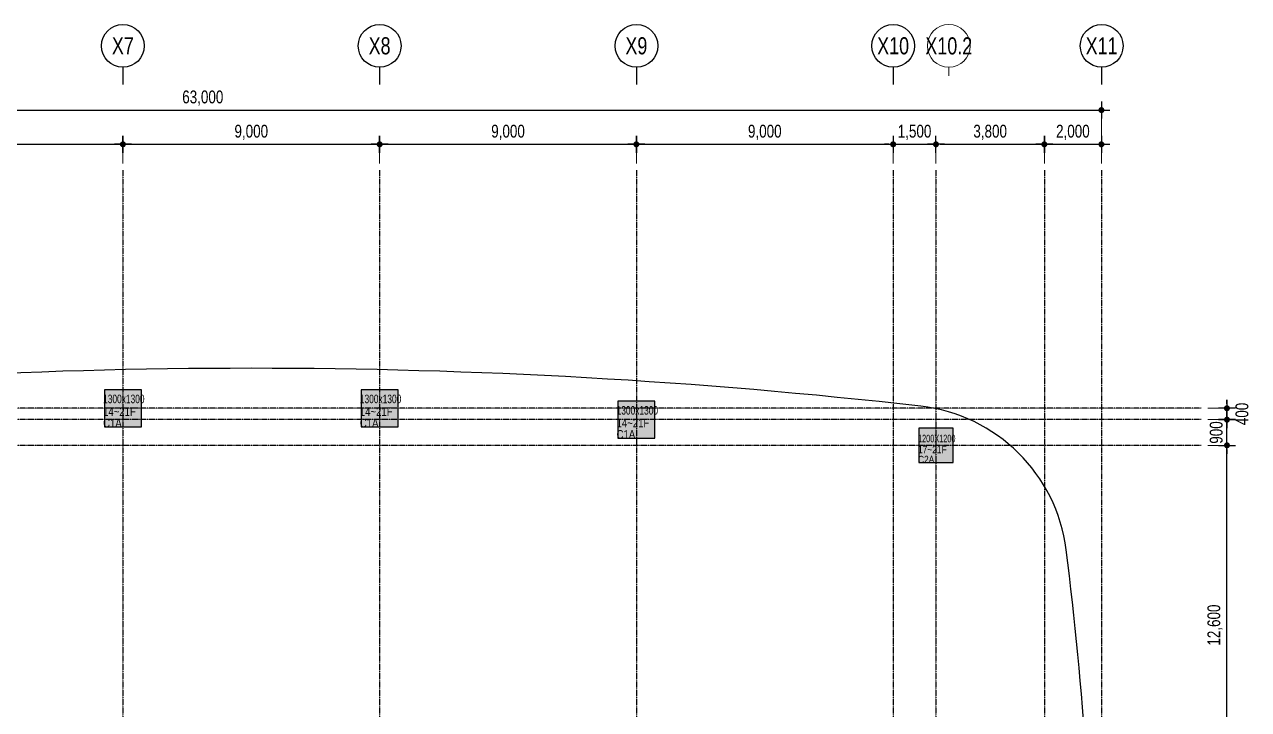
# Model space of a CAD drawing. Header units: millimetres. Extents: x -179076 to 173472, y -18667 to 271134.
# Drawn here: x -135237 to -92331, y 212859 to 236867 of the extents above; entities that cross this region are included whole.
import ezdxf
from ezdxf.enums import TextEntityAlignment as Align

# ---------------------------------------------------------------- set-up
doc = ezdxf.new("R2010")
doc.units = ezdxf.units.MM
doc.linetypes.add('X-GRID_5~ROOF$0$CENTER2', pattern=[1.125, 0.75, -0.125, 0.125, -0.125])
doc.layers.get('0').update_dxf_attribs({"lineweight": 20})
doc.layers.get('Defpoints').update_dxf_attribs({"color": 151, "lineweight": 9})
for name, color, linetype in [('A-DIM1', 7, 'Continuous'), ('A-SYM', 7, 'Continuous'), ('X-COL-21F$0$A-254', 254, 'Continuous'), ('X-COL-21F$0$A-COL', 2, 'Continuous'), ('X-EXT_21F$0$A-WIN', 6, 'Continuous'), ('X-GRID_5~ROOF$0$A-CEN1', 1, 'X-GRID_5~ROOF$0$CENTER2')]:
    doc.layers.add(name, color=color, linetype=linetype)
doc.styles.add('Heerim', font='', dxfattribs={"width": 0.8})
doc.styles.add('Hrtext', font='', dxfattribs={"width": 0.8})
doc.styles.add('X-COL-21F$0$Hrtext', font='arial.ttf', dxfattribs={"width": 0.8})
doc.styles.get('Heerim').set_extended_font_data('Dotum')
doc.styles.get('Hrtext').set_extended_font_data('Dotum')
doc.dimstyles.new('HEERIM(Ext)', dxfattribs={"dimtxt": 3, "dimasz": 1, "dimexe": 2, "dimexo": 1.5, "dimgap": 1, "dimtad": 1, "dimdec": 0, "dimzin": 0, "dimdsep": 46, "dimlunit": 6, "dimtxsty": 'Hrtext', "dimblk": 'dotdim1', "dimcen": 1, "dimdle": 2, "dimclrd": 256, "dimclre": 256, "dimclrt": 3, "dimadec": 0, "dimazin": 0, "dimtfac": 1, "dimtdec": 0, "dimtix": 1, "dimtmove": 2, "dimatfit": 3, "dimldrblk": 'dotdim1', "dimfxl": 2, "dimtolj": 1, "dimtzin": 0, "dimlwd": -1, "dimarcsym": 0})

# ---------------------------------------------------------------- blocks, each defined once
blk = doc.blocks.new('X-COL-21F$0$1200X1200_17~21F_C2A')
at = {"layer": 'X-COL-21F$0$A-254'}
h = blk.add_hatch(color=256, dxfattribs=at)
h.dxf.hatch_style = 1
h.paths.add_polyline_path([(-600, -600), (600, -600), (600, 600), (-600, 600)])
at = {"layer": 'Defpoints', "const_width": 0.653}
blk.add_lwpolyline([(600, 600), (-600, -600)], dxfattribs=at)
at = {"layer": 'X-COL-21F$0$A-COL'}
blk.add_lwpolyline([(-600, -600), (600, -600), (600, 600), (-600, 600)], close=True, dxfattribs=at)
at = {"layer": 'Defpoints', "style": 'X-COL-21F$0$Hrtext'}
for s, width, p in [('1200X1200', 0.7, (-629, 108)), ('17~21F', 0.8, (-629, -279))]:
    blk.add_text(s, height=262.5, dxfattribs=dict(at, width=width)).set_placement(p)
at = {"layer": 'Defpoints', "color": 6, "style": 'X-COL-21F$0$Hrtext', "width": 0.8}
blk.add_text('C2A', height=262.5, dxfattribs=at).set_placement((-629, -629))
blk = doc.blocks.new('X-COL-21F$0$1300X1300_14~21F_C1A')
at = {"layer": 'X-COL-21F$0$A-254'}
h = blk.add_hatch(color=256, dxfattribs=at)
h.dxf.hatch_style = 1
h.paths.add_polyline_path([(-650, -650), (650, -650), (650, 650), (-650, 650)])
at = {"layer": 'Defpoints', "const_width": 0.747}
blk.add_lwpolyline([(650, 650), (-650, -650)], dxfattribs=at)
at = {"layer": 'X-COL-21F$0$A-COL'}
blk.add_lwpolyline([(-650, -650), (650, -650), (650, 650), (-650, 650)], close=True, dxfattribs=at)
at = {"layer": 'Defpoints', "style": 'X-COL-21F$0$Hrtext'}
for s, width, p in [('1300x1300', 0.7, (-694, 177)), ('14~21F', 0.8, (-694, -266))]:
    blk.add_text(s, height=300, dxfattribs=dict(at, width=width)).set_placement(p)
at = {"layer": 'Defpoints', "color": 6, "style": 'X-COL-21F$0$Hrtext', "width": 0.8}
blk.add_text('C1A', height=300, dxfattribs=at).set_placement((-694, -666))
blk = doc.blocks.new('*U338')
for q in [(0, 0), (0, 2)]:
    blk.add_line((0, 4), q)
blk.add_circle((0, 9), 5)
at = {"style": 'Heerim', "width": 0.8}
blk.add_attdef('NO', text='', height=4, dxfattribs=at).set_placement((-0.01, 9.02), align=Align.MIDDLE_CENTER)
blk = doc.blocks.new('dotdim1')
at = {"layer": 'A-DIM1'}
for p, q in [((-2, 0), (2, 0)), ((0, 2), (0, -2))]:
    blk.add_line(p, q, dxfattribs=at)
at = {"layer": 'A-DIM1', "const_width": 0.7}
blk.add_lwpolyline([(0.35, 0, 1), (-0.35, 0, 1)], format="xyb", close=True, dxfattribs=at)
blk = doc.blocks.new('*D282')
at = {"layer": 'A-DIM1', "lineweight": -2, "transparency": 16777216}
for p, q in [((-9000, 8875), (-9000, 11050)), ((54000, 8875), (54000, 11050))]:
    blk.add_line(p, q, dxfattribs=at)
at = {"layer": 'A-DIM1', "transparency": 16777216}
blk.add_line((-8850, 10750), (53850, 10750), dxfattribs=at)
at = {"layer": 'Defpoints', "color": 0, "transparency": 16777216}
for p in [(54000, 10750), (-9000, 8650), (54000, 8650)]:
    blk.add_point(p, dxfattribs=at)
at = {"layer": 'A-DIM1', "transparency": 16777216, "xscale": 150, "yscale": 150, "zscale": 150, "rotation": 180}
blk.add_blockref('dotdim1', (-9000, 10750), dxfattribs=at)
at = {"layer": 'A-DIM1', "transparency": 16777216, "xscale": 150, "yscale": 150, "zscale": 150}
blk.add_blockref('dotdim1', (54000, 10750), dxfattribs=at)
at = {"layer": 'A-DIM1', "color": 3, "transparency": 16777216, "insert": (22500, 11169), "char_height": 450, "attachment_point": 5, "style": 'Hrtext'}
blk.add_mtext('\\A1;63,000', dxfattribs=at)
blk = doc.blocks.new('*D285')
at = {"layer": 'A-DIM1', "lineweight": -2, "transparency": 16777216}
for p, q in [((57725, -1000), (58700, -1000)), ((57725, -13600), (58700, -13600))]:
    blk.add_line(p, q, dxfattribs=at)
at = {"layer": 'A-DIM1', "transparency": 16777216}
blk.add_line((58400, -13450), (58400, -1150), dxfattribs=at)
at = {"layer": 'Defpoints', "color": 0, "transparency": 16777216}
for p in [(57500, -1000), (58400, -1000), (57500, -13600)]:
    blk.add_point(p, dxfattribs=at)
at = {"layer": 'A-DIM1', "transparency": 16777216, "xscale": 150, "yscale": 150, "zscale": 150}
for p, rotation in [((58400, -1000), 90), ((58400, -13600), 270)]:
    blk.add_blockref('dotdim1', p, dxfattribs=dict(at, rotation=rotation))
at = {"layer": 'A-DIM1', "color": 3, "transparency": 16777216, "insert": (57981, -7300), "char_height": 450, "attachment_point": 5, "rotation": 90, "style": 'Hrtext'}
blk.add_mtext('\\A1;12,600', dxfattribs=at)
blk = doc.blocks.new('*D287')
at = {"layer": 'A-DIM1', "lineweight": -2, "transparency": 16777216}
for p, q in [((10700, 8875), (10700, 9850)), ((19700, 8875), (19700, 9850))]:
    blk.add_line(p, q, dxfattribs=at)
at = {"layer": 'A-DIM1', "transparency": 16777216}
blk.add_line((10850, 9550), (19550, 9550), dxfattribs=at)
at = {"layer": 'Defpoints', "color": 0, "transparency": 16777216}
for p in [(19700, 9550), (10700, 8650), (19700, 8650)]:
    blk.add_point(p, dxfattribs=at)
at = {"layer": 'A-DIM1', "transparency": 16777216, "xscale": 150, "yscale": 150, "zscale": 150, "rotation": 180}
blk.add_blockref('dotdim1', (10700, 9550), dxfattribs=at)
at = {"layer": 'A-DIM1', "transparency": 16777216, "xscale": 150, "yscale": 150, "zscale": 150}
blk.add_blockref('dotdim1', (19700, 9550), dxfattribs=at)
at = {"layer": 'A-DIM1', "color": 3, "transparency": 16777216, "insert": (15200, 9969), "char_height": 450, "attachment_point": 5, "style": 'Hrtext'}
blk.add_mtext('\\A1;9,000', dxfattribs=at)
blk = doc.blocks.new('*D288')
at = {"layer": 'A-DIM1', "lineweight": -2, "transparency": 16777216}
for p, q in [((19700, 8875), (19700, 9850)), ((28700, 8875), (28700, 9850))]:
    blk.add_line(p, q, dxfattribs=at)
at = {"layer": 'A-DIM1', "transparency": 16777216}
blk.add_line((19850, 9550), (28550, 9550), dxfattribs=at)
at = {"layer": 'Defpoints', "color": 0, "transparency": 16777216}
for p in [(28700, 9550), (19700, 8650), (28700, 8650)]:
    blk.add_point(p, dxfattribs=at)
at = {"layer": 'A-DIM1', "transparency": 16777216, "xscale": 150, "yscale": 150, "zscale": 150, "rotation": 180}
blk.add_blockref('dotdim1', (19700, 9550), dxfattribs=at)
at = {"layer": 'A-DIM1', "transparency": 16777216, "xscale": 150, "yscale": 150, "zscale": 150}
blk.add_blockref('dotdim1', (28700, 9550), dxfattribs=at)
at = {"layer": 'A-DIM1', "color": 3, "transparency": 16777216, "insert": (24200, 9969), "char_height": 450, "attachment_point": 5, "style": 'Hrtext'}
blk.add_mtext('\\A1;9,000', dxfattribs=at)
blk = doc.blocks.new('*D292')
at = {"layer": 'A-DIM1', "lineweight": -2, "transparency": 16777216}
for p, q in [((28700, 8875), (28700, 9850)), ((37700, 8875), (37700, 9850))]:
    blk.add_line(p, q, dxfattribs=at)
at = {"layer": 'A-DIM1', "transparency": 16777216}
blk.add_line((28850, 9550), (37550, 9550), dxfattribs=at)
at = {"layer": 'Defpoints', "color": 0, "transparency": 16777216}
for p in [(37700, 9550), (28700, 8650), (37700, 8650)]:
    blk.add_point(p, dxfattribs=at)
at = {"layer": 'A-DIM1', "transparency": 16777216, "xscale": 150, "yscale": 150, "zscale": 150, "rotation": 180}
blk.add_blockref('dotdim1', (28700, 9550), dxfattribs=at)
at = {"layer": 'A-DIM1', "transparency": 16777216, "xscale": 150, "yscale": 150, "zscale": 150}
blk.add_blockref('dotdim1', (37700, 9550), dxfattribs=at)
at = {"layer": 'A-DIM1', "color": 3, "transparency": 16777216, "insert": (33200, 9969), "char_height": 450, "attachment_point": 5, "style": 'Hrtext'}
blk.add_mtext('\\A1;9,000', dxfattribs=at)
blk = doc.blocks.new('*D293')
at = {"layer": 'A-DIM1', "lineweight": -2, "transparency": 16777216}
for p, q in [((37700, 8875), (37700, 9850)), ((46700, 8875), (46700, 9850))]:
    blk.add_line(p, q, dxfattribs=at)
at = {"layer": 'A-DIM1', "transparency": 16777216}
blk.add_line((37850, 9550), (46550, 9550), dxfattribs=at)
at = {"layer": 'Defpoints', "color": 0, "transparency": 16777216}
for p in [(46700, 9550), (37700, 8650), (46700, 8650)]:
    blk.add_point(p, dxfattribs=at)
at = {"layer": 'A-DIM1', "transparency": 16777216, "xscale": 150, "yscale": 150, "zscale": 150, "rotation": 180}
blk.add_blockref('dotdim1', (37700, 9550), dxfattribs=at)
at = {"layer": 'A-DIM1', "transparency": 16777216, "xscale": 150, "yscale": 150, "zscale": 150}
blk.add_blockref('dotdim1', (46700, 9550), dxfattribs=at)
at = {"layer": 'A-DIM1', "color": 3, "transparency": 16777216, "insert": (42200, 9969), "char_height": 450, "attachment_point": 5, "style": 'Hrtext'}
blk.add_mtext('\\A1;9,000', dxfattribs=at)
blk = doc.blocks.new('*D294')
at = {"layer": 'A-DIM1', "transparency": 16777216}
for p, q in [((46550, 9550), (46400, 9550)), ((46700, 9550), (48200, 9550)), ((48350, 9550), (48500, 9550))]:
    blk.add_line(p, q, dxfattribs=at)
at = {"layer": 'A-DIM1', "lineweight": -2, "transparency": 16777216}
for p, q in [((46700, 8875), (46700, 9850)), ((48200, 8875), (48200, 9850))]:
    blk.add_line(p, q, dxfattribs=at)
at = {"layer": 'Defpoints', "color": 0, "transparency": 16777216}
for p in [(48200, 9550), (46700, 8650), (48200, 8650)]:
    blk.add_point(p, dxfattribs=at)
at = {"layer": 'A-DIM1', "transparency": 16777216, "xscale": 150, "yscale": 150, "zscale": 150}
blk.add_blockref('dotdim1', (46700, 9550), dxfattribs=at)
at = {"layer": 'A-DIM1', "transparency": 16777216, "xscale": 150, "yscale": 150, "zscale": 150, "rotation": 180}
blk.add_blockref('dotdim1', (48200, 9550), dxfattribs=at)
at = {"layer": 'A-DIM1', "color": 3, "transparency": 16777216, "insert": (47450, 9969), "char_height": 450, "attachment_point": 5, "style": 'Hrtext'}
blk.add_mtext('\\A1;1,500', dxfattribs=at)
blk = doc.blocks.new('*D295')
at = {"layer": 'A-DIM1', "lineweight": -2, "transparency": 16777216}
for p, q in [((48200, 8875), (48200, 9850)), ((52000, 8875), (52000, 9850))]:
    blk.add_line(p, q, dxfattribs=at)
at = {"layer": 'A-DIM1', "transparency": 16777216}
blk.add_line((48350, 9550), (51850, 9550), dxfattribs=at)
at = {"layer": 'Defpoints', "color": 0, "transparency": 16777216}
for p in [(52000, 9550), (48200, 8650), (52000, 8650)]:
    blk.add_point(p, dxfattribs=at)
at = {"layer": 'A-DIM1', "transparency": 16777216, "xscale": 150, "yscale": 150, "zscale": 150, "rotation": 180}
blk.add_blockref('dotdim1', (48200, 9550), dxfattribs=at)
at = {"layer": 'A-DIM1', "transparency": 16777216, "xscale": 150, "yscale": 150, "zscale": 150}
blk.add_blockref('dotdim1', (52000, 9550), dxfattribs=at)
at = {"layer": 'A-DIM1', "color": 3, "transparency": 16777216, "insert": (50100, 9969), "char_height": 450, "attachment_point": 5, "style": 'Hrtext'}
blk.add_mtext('\\A1;3,800', dxfattribs=at)
blk = doc.blocks.new('*D296')
at = {"layer": 'A-DIM1', "lineweight": -2, "transparency": 16777216}
for p, q in [((52000, 8875), (52000, 9850)), ((54000, 8875), (54000, 9850))]:
    blk.add_line(p, q, dxfattribs=at)
at = {"layer": 'A-DIM1', "transparency": 16777216}
blk.add_line((52150, 9550), (53850, 9550), dxfattribs=at)
at = {"layer": 'Defpoints', "color": 0, "transparency": 16777216}
for p in [(54000, 9550), (52000, 8650), (54000, 8650)]:
    blk.add_point(p, dxfattribs=at)
at = {"layer": 'A-DIM1', "transparency": 16777216, "xscale": 150, "yscale": 150, "zscale": 150, "rotation": 180}
blk.add_blockref('dotdim1', (52000, 9550), dxfattribs=at)
at = {"layer": 'A-DIM1', "transparency": 16777216, "xscale": 150, "yscale": 150, "zscale": 150}
blk.add_blockref('dotdim1', (54000, 9550), dxfattribs=at)
at = {"layer": 'A-DIM1', "color": 3, "transparency": 16777216, "insert": (53000, 9969), "char_height": 450, "attachment_point": 5, "style": 'Hrtext'}
blk.add_mtext('\\A1;2,000', dxfattribs=at)
blk = doc.blocks.new('*D312')
at = {"layer": 'A-DIM1', "transparency": 16777216}
for p, q in [((58400, 50), (58400, 200)), ((58400, -1000), (58400, -100)), ((58400, -1150), (58400, -1300))]:
    blk.add_line(p, q, dxfattribs=at)
at = {"layer": 'A-DIM1', "lineweight": -2, "transparency": 16777216}
for p, q in [((57725, -100), (58700, -100)), ((57725, -1000), (58700, -1000))]:
    blk.add_line(p, q, dxfattribs=at)
at = {"layer": 'Defpoints', "color": 0, "transparency": 16777216}
for p in [(57500, -100), (58400, -100), (57500, -1000)]:
    blk.add_point(p, dxfattribs=at)
at = {"layer": 'A-DIM1', "transparency": 16777216, "xscale": 150, "yscale": 150, "zscale": 150}
for p, rotation in [((58400, -100), 270), ((58400, -1000), 90)]:
    blk.add_blockref('dotdim1', p, dxfattribs=dict(at, rotation=rotation))
at = {"layer": 'A-DIM1', "color": 3, "transparency": 16777216, "insert": (58025, -550), "char_height": 450, "attachment_point": 5, "rotation": 90, "style": 'Hrtext'}
blk.add_mtext('\\A1;900', dxfattribs=at)
blk = doc.blocks.new('*D313')
at = {"layer": 'A-DIM1', "transparency": 16777216}
for p, q in [((58400, 450), (58400, 600)), ((58400, -100), (58400, 300)), ((58400, -250), (58400, -400))]:
    blk.add_line(p, q, dxfattribs=at)
at = {"layer": 'A-DIM1', "lineweight": -2, "transparency": 16777216}
for p, q in [((57725, 300), (58700, 300)), ((57725, -100), (58700, -100))]:
    blk.add_line(p, q, dxfattribs=at)
at = {"layer": 'Defpoints', "color": 0, "transparency": 16777216}
for p in [(57500, 300), (58400, 300), (57500, -100)]:
    blk.add_point(p, dxfattribs=at)
at = {"layer": 'A-DIM1', "transparency": 16777216, "xscale": 150, "yscale": 150, "zscale": 150}
for p, rotation in [((58400, 300), 270), ((58400, -100), 90)]:
    blk.add_blockref('dotdim1', p, dxfattribs=dict(at, rotation=rotation))
at = {"layer": 'A-DIM1', "color": 3, "transparency": 16777216, "insert": (58928, 100), "char_height": 450, "attachment_point": 5, "rotation": 90, "style": 'Hrtext'}
blk.add_mtext('\\A1;400', dxfattribs=at)
blk = doc.blocks.new('Grid_Office')
blk.add_line((48650, 12250), (48650, 11950))
blk.add_circle((48650, 13000), 750)
at = {"layer": 'A-SYM', "const_width": 0.263}
blk.add_lwpolyline([(48650, 11950), (48200, 11950), (48200, 11650)], dxfattribs=at)
at = {"layer": 'A-SYM', "xscale": 150, "yscale": 150, "zscale": 150}
for p, values in [((19700, 11650), {'NO': 'X7'}), ((28700, 11650), {'NO': 'X8'}), ((37700, 11650), {'NO': 'X9'}), ((46700, 11650), {'NO': 'X10'}), ((54008.2, 11650), {'NO': 'X11'})]:
    blk.add_blockref('*U338', p, dxfattribs=at).add_auto_attribs(values)
at = {"layer": 'A-SYM', "style": 'Hrtext', "width": 0.8}
blk.add_text('X10.2', height=600, dxfattribs=at).set_placement((48650, 13000), align=Align.MIDDLE_CENTER)
at = {"layer": 'A-DIM1'}
for base, p1, p2, picture, middle in [((54000, 10750), (-9000, 8650), (54000, 8650), '*D282', (22500, 11168.7)), ((19700, 9550), (10700, 8650), (19700, 8650), '*D287', (15200, 9968.7)), ((28700, 9550), (19700, 8650), (28700, 8650), '*D288', (24200, 9968.7)), ((37700, 9550), (28700, 8650), (37700, 8650), '*D292', (33200, 9968.7)), ((46700, 9550), (37700, 8650), (46700, 8650), '*D293', (42200, 9968.7)), ((48200, 9550), (46700, 8650), (48200, 8650), '*D294', (47450, 9968.7)), ((52000, 9550), (48200, 8650), (52000, 8650), '*D295', (50100, 9968.7)), ((54000, 9550), (52000, 8650), (54000, 8650), '*D296', (53000, 9968.7))]:
    dim = blk.add_linear_dim(base=base, p1=p1, p2=p2, dimstyle='HEERIM(Ext)', override={"dimscale": 150}, dxfattribs=at)
    dim.commit()
    dim.dimension.update_dxf_attribs({"geometry": picture, "text_midpoint": middle})
dim = blk.add_linear_dim(base=(58400, 300), p1=(57500, -100), p2=(57500, 300), angle=90, dimstyle='HEERIM(Ext)', override={"dimscale": 150}, dxfattribs=at)
dim.commit()
dim.dimension.update_dxf_attribs({"geometry": '*D313', "text_midpoint": (58928.1, 100), "dimtype": 128})
for base, p1, p2, picture, middle in [((58400, -100), (57500, -1000), (57500, -100), '*D312', (58024.7, -550)), ((58400, -1000), (57500, -13600), (57500, -1000), '*D285', (57981.3, -7300))]:
    dim = blk.add_linear_dim(base=base, p1=p1, p2=p2, angle=90, dimstyle='HEERIM(Ext)', override={"dimscale": 150}, dxfattribs=at)
    dim.commit()
    dim.dimension.update_dxf_attribs({"geometry": picture, "text_midpoint": middle})

msp = doc.modelspace()

# ---------------------------------------------------------------- linework, layer by layer
at = {"layer": 'X-EXT_21F$0$A-WIN'}
msp.add_lwpolyline([(-97787.3, 203717.5, 0.0316438), (-98721.1, 218457.1, 0.3456251), (-103819.7, 223488.1, 0.056648), (-150755, 223488.1, 0.3456251), (-155853.6, 218457.1, 0.0316438), (-156787.3, 203717.5, 0.0316438), (-155853.6, 188977.8, 0.3456251), (-150755, 183946.8, 0.056648), (-103819.7, 183946.8, 0.3456251), (-98721.1, 188977.8, 0.0316438)], format="xyb", close=True, dxfattribs=at)
at = {"layer": 'X-GRID_5~ROOF$0$A-CEN1', "ltscale": 10}
for p, q in [((-131787.3, 231767.5), (-131787.3, 175767.5)), ((-122787.3, 231767.5), (-122787.3, 175767.5)), ((-113787.3, 231767.5), (-113787.3, 175767.5)), ((-104787.3, 231767.5), (-104787.3, 175767.5)), ((-103287.3, 231767.5), (-103287.3, 175767.5)), ((-99487.3, 231767.5), (-99487.3, 175767.5)), ((-97487.3, 231767.5), (-97487.3, 175767.5))]:
    msp.add_line(p, q, dxfattribs=at)
for points in [[(-93987.3, 223417.5), (-163987.3, 223417.5)], [(-93987.3, 223017.5), (-163987.3, 223017.5)], [(-93987.3, 222117.5), (-163987.3, 222117.5)]]:
    msp.add_lwpolyline(points, dxfattribs=at)

# ---------------------------------------------------------------- block references
msp.add_blockref('Grid_Office', (-151487.3, 223117.5))
at = {"layer": 'X-COL-21F$0$A-COL'}
for name, p in [('X-COL-21F$0$1300X1300_14~21F_C1A', (-131787.3, 223417.5)), ('X-COL-21F$0$1300X1300_14~21F_C1A', (-122787.3, 223417.5)), ('X-COL-21F$0$1300X1300_14~21F_C1A', (-113787.3, 223017.5)), ('X-COL-21F$0$1200X1200_17~21F_C2A', (-103287.3, 222117.5))]:
    msp.add_blockref(name, p, dxfattribs=at)

doc.saveas('drawing.dxf')
